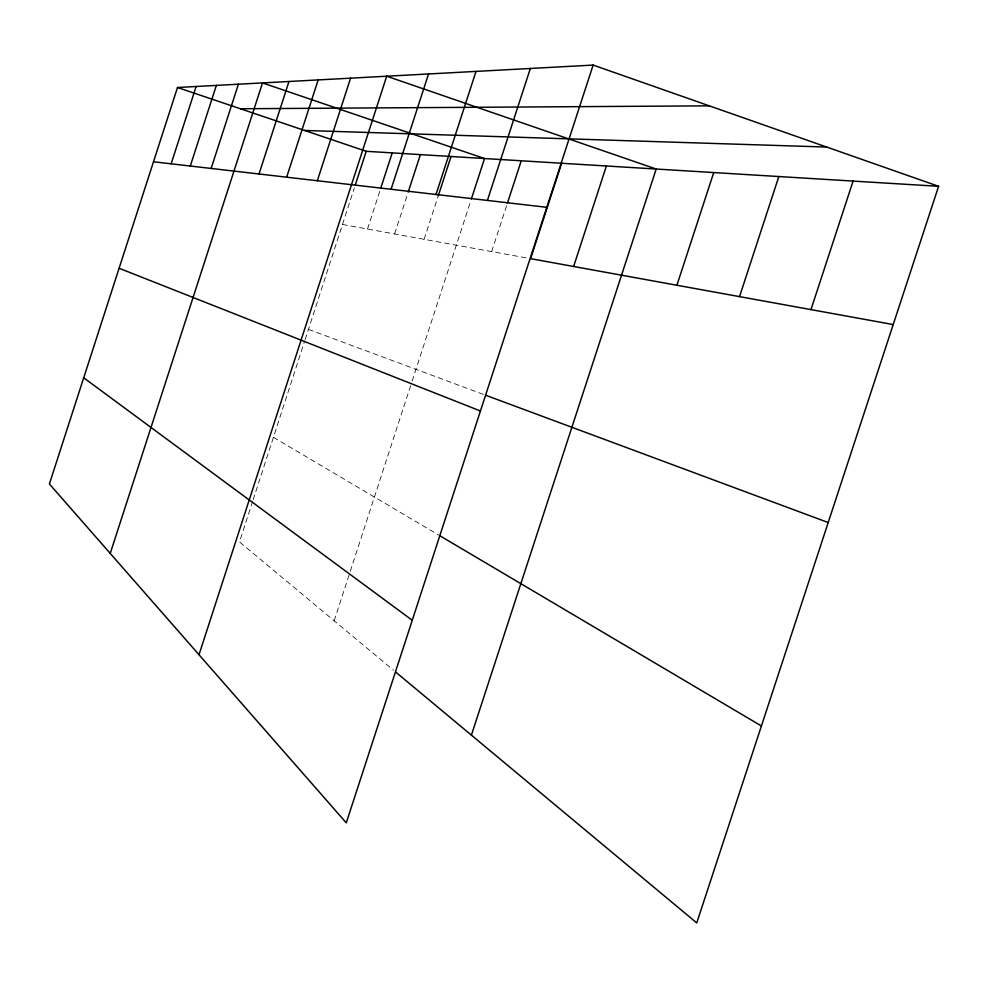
<?xml version="1.0" encoding="UTF-8"?>
<svg xmlns="http://www.w3.org/2000/svg" width="988" height="988" viewBox="0 0 988 988"><rect width="100%" height="100%" fill="white"/><g stroke="black" fill="none" stroke-linecap="round" stroke-linejoin="round"><path stroke-width="0.74" stroke-dasharray="4.94 3.71" d="M252.681 501.225L239.479 541.906L393.545 670.272M253.15 499.767L304.662 341.045M305.131 339.588L354.359 187.881M367.499 229.018L380.331 189.486M394.62 233.946L407.735 193.562M424.124 239.306L438.289 195.723M334.166 620.797L349.789 572.756M350.258 571.299L411.663 382.541M412.132 381.072L470.906 200.403M491.666 251.582L506.93 204.726M342.478 224.474L529.086 258.387M308.441 329.375L484.626 394.854M273.429 437.301L438.907 535.2"/><path stroke-width="1.48" d="M593.133 65.085L177.494 87.5L49.4 483.972L346.269 822.843L593.133 65.085L938.6 186.312L696.75 922.916L395.855 672.198M171.146 163.81L196.13 86.487M190.289 166.033L216.36 85.4M211.16 168.442L238.404 84.215M110.236 553.416L262.512 82.918L484.528 158.537L471.375 198.959M259.029 173.987L288.978 81.485M286.668 177.185L318.185 79.905M317.321 180.742L350.579 78.163M198.996 654.735L386.703 76.212L656.193 169.034L471.4 735.146M355.297 184.966L366.227 151.3L938.6 186.312M380.8 188.029L392.211 152.893M391.087 189.276L428.545 73.964M408.205 192.117L420.394 154.61M436.017 194.488L476.018 71.395M438.289 195.723L451.047 156.487M487.405 200.441L530.346 68.468M507.4 203.256L521.232 160.785M561.653 163.255L530.581 258.658L893.214 324.558M573.633 266.476L606.397 165.996M676.904 285.248L713.731 172.554M739.53 296.635L778.828 176.543M810.963 309.615L853.089 181.088M240.38 108.754L709.26 105.84M304.551 130.453L826.697 147.051M153.498 161.773L546.809 207.307M177.494 87.5L366.227 151.3M486.034 395.373L828.203 522.541M119.103 268.254L480.44 410.996M440.228 535.978L761.415 725.982M83.708 377.799L412.268 620.279"/></g></svg>
